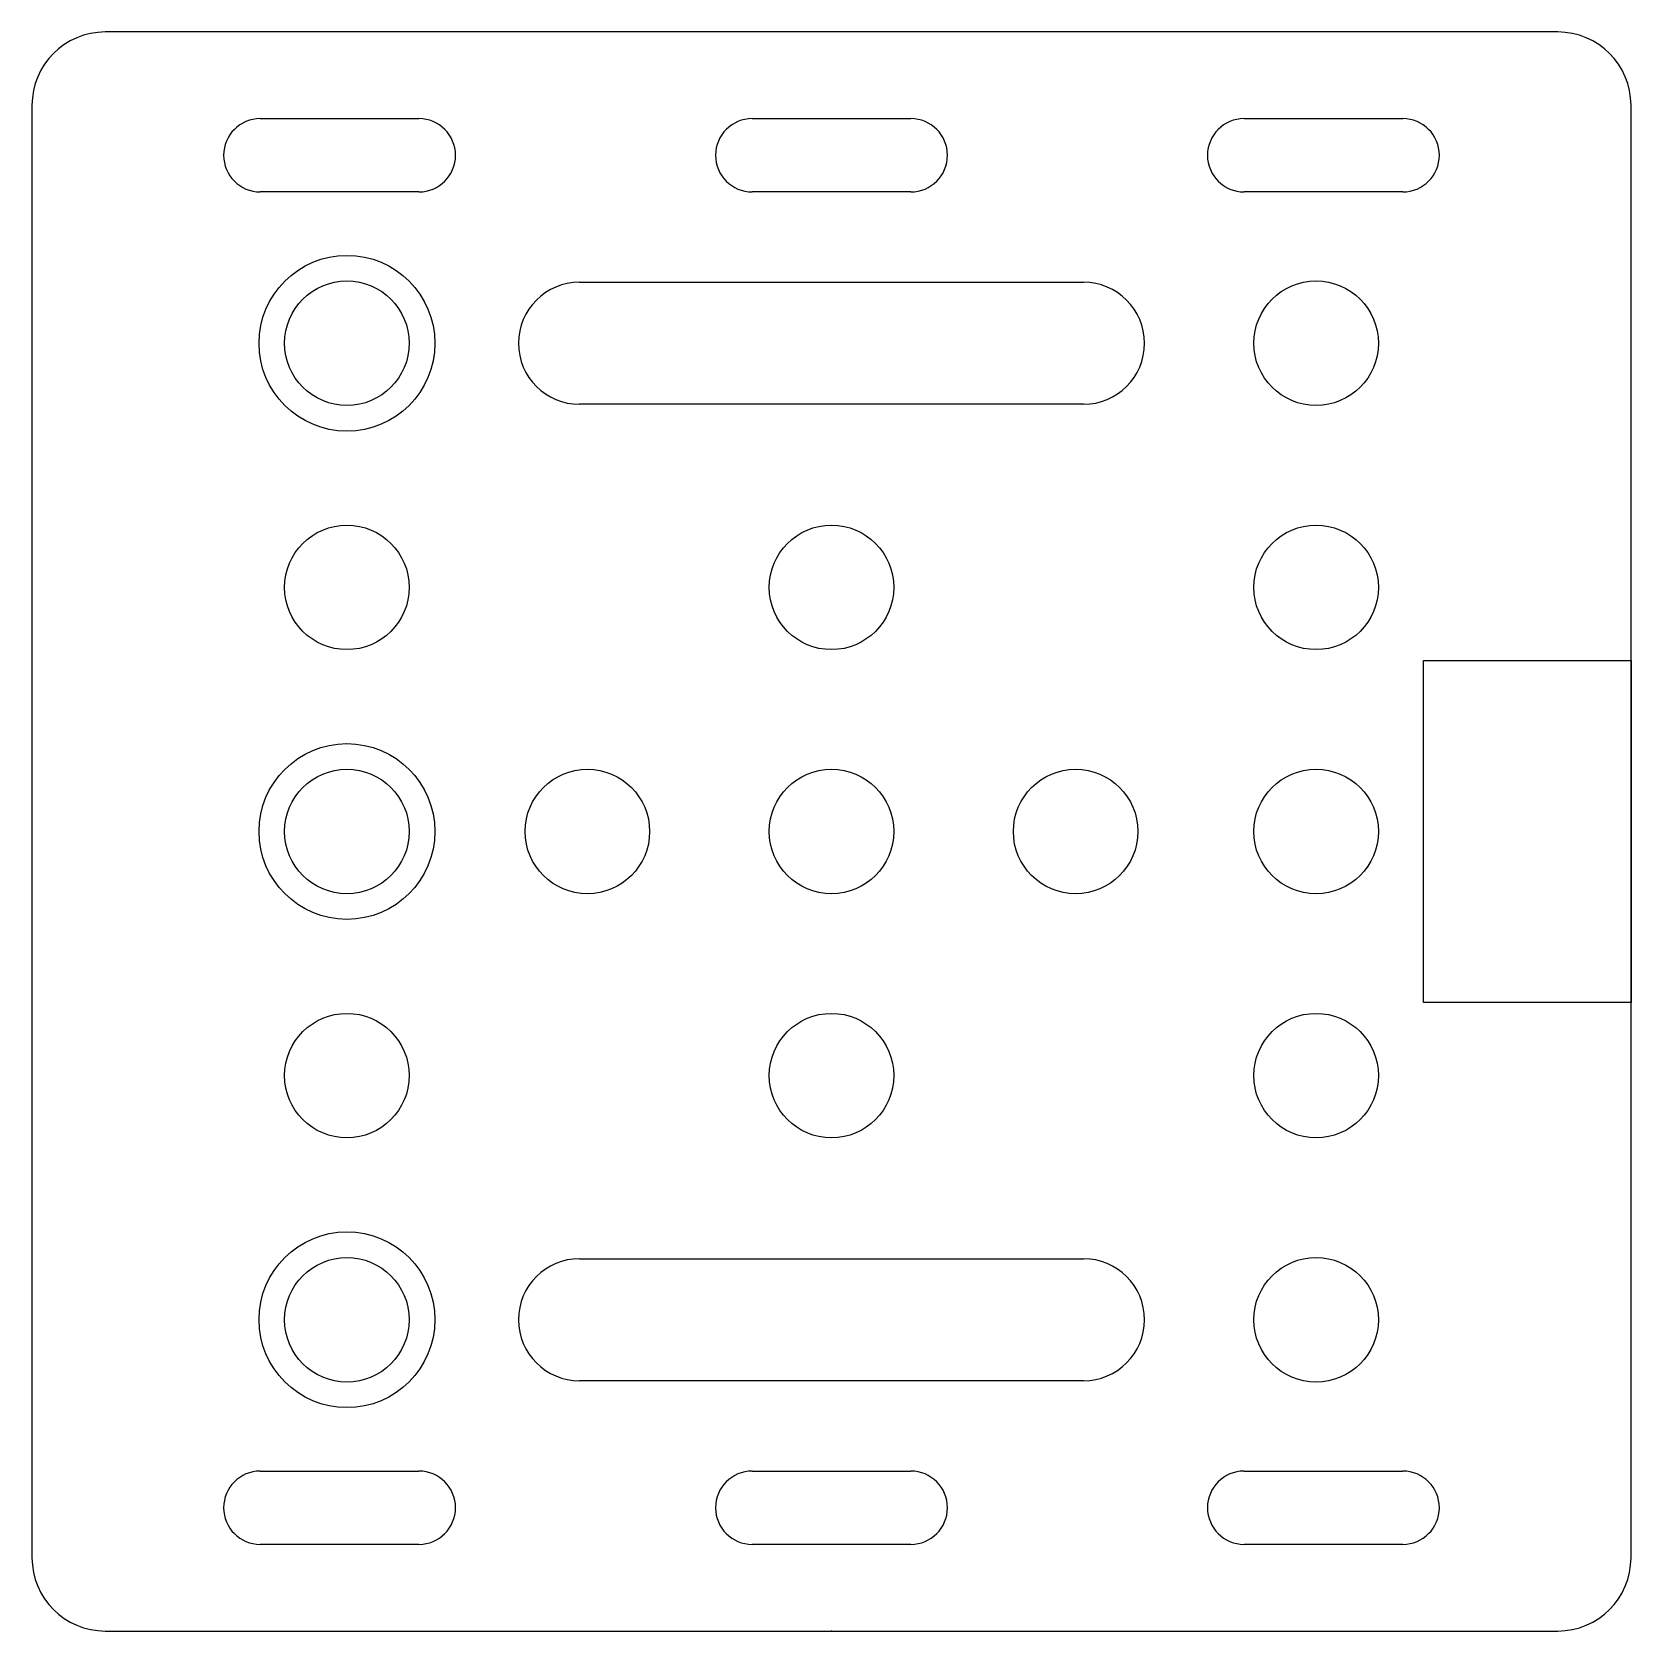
# Model space of a CAD drawing. Header units: centimetres. Extents: x -3.28 to 3.28, y 0 to 6.55.
import ezdxf

# ---------------------------------------------------------------- set-up
doc = ezdxf.new("R2010")
doc.units = ezdxf.units.CM
doc.header["$MEASUREMENT"] = 0
doc.layers.add('V-Slot Gantry Plate 20mm modif v6_Sketch1', color=7, linetype='Continuous')
doc.layers.add('V-Slot Gantry Plate 20mm modif v6_Sketch3', color=7, linetype='Continuous')

msp = doc.modelspace()

# ---------------------------------------------------------------- linework, layer by layer
at = {"layer": 'V-Slot Gantry Plate 20mm modif v6_Sketch1'}
for p, q in [((2.975, 6.55, -3.275), (-2.975, 6.55, -3.275)), ((-3.275, 6.25, -3.275), (-3.275, 0.3, -3.275)), ((3.275, 0.3, -3.275), (3.275, 6.25, -3.275)), ((-2.34, 6.195, -3.275), (-1.69, 6.195, -3.275)), ((-0.325, 6.195, -3.275), (0.325, 6.195, -3.275)), ((1.69, 6.195, -3.275), (2.34, 6.195, -3.275)), ((-1.69, 5.895, -3.275), (-2.34, 5.895, -3.275)), ((0.325, 5.895, -3.275), (-0.325, 5.895, -3.275)), ((2.34, 5.895, -3.275), (1.69, 5.895, -3.275)), ((-1.032, 5.525, -3.275), (1.032, 5.525, -3.275)), ((1.032, 5.025, -3.275), (-1.032, 5.025, -3.275)), ((-1.032, 1.525, -3.275), (1.032, 1.525, -3.275)), ((1.032, 1.025, -3.275), (-1.032, 1.025, -3.275)), ((-2.34, 0.655, -3.275), (-1.69, 0.655, -3.275)), ((-0.325, 0.655, -3.275), (0.325, 0.655, -3.275)), ((1.69, 0.655, -3.275), (2.34, 0.655, -3.275)), ((-1.69, 0.355, -3.275), (-2.34, 0.355, -3.275)), ((0.325, 0.355, -3.275), (-0.325, 0.355, -3.275)), ((2.34, 0.355, -3.275), (1.69, 0.355, -3.275)), ((-2.975, 0, -3.275), (2.975, 0, -3.275))]:
    msp.add_line(p, q, dxfattribs=at)
for centre, radius in [((-1.985, 5.275, -3.275), 0.36), ((-1.985, 5.275, -3.275), 0.36), ((-1.985, 5.275, -3.275), 0.255), ((1.985, 5.275, -3.275), 0.255), ((-1.985, 4.275, -3.275), 0.255), ((0, 4.275, -3.275), 0.255), ((1.985, 4.275, -3.275), 0.255), ((-1.985, 3.275, -3.275), 0.36), ((-1.985, 3.275, -3.275), 0.36), ((-1.985, 3.275, -3.275), 0.255), ((-1, 3.275, -3.275), 0.255), ((0, 3.275, -3.275), 0.255), ((1, 3.275, -3.275), 0.255), ((1.985, 3.275, -3.275), 0.255), ((-1.985, 2.275, -3.275), 0.255), ((0, 2.275, -3.275), 0.255), ((1.985, 2.275, -3.275), 0.255), ((-1.985, 1.275, -3.275), 0.36), ((-1.985, 1.275, -3.275), 0.36), ((-1.985, 1.275, -3.275), 0.255), ((1.985, 1.275, -3.275), 0.255)]:
    msp.add_circle(centre, radius, dxfattribs=at)
for centre, radius, start, end in [((-2.975, 6.25, -3.275), 0.3, 90, 180), ((2.975, 6.25, -3.275), 0.3, 360, 90), ((-2.34, 6.045, -3.275), 0.15, 90, 270), ((-1.69, 6.045, -3.275), 0.15, 270, 90), ((-0.325, 6.045, -3.275), 0.15, 90, 270), ((0.325, 6.045, -3.275), 0.15, 270, 90), ((1.69, 6.045, -3.275), 0.15, 90, 270), ((2.34, 6.045, -3.275), 0.15, 270, 90), ((-1.032, 5.275, -3.275), 0.25, 90, 270), ((1.032, 5.275, -3.275), 0.25, 270, 90), ((-1.032, 1.275, -3.275), 0.25, 90, 270), ((1.032, 1.275, -3.275), 0.25, 270, 90), ((-2.34, 0.505, -3.275), 0.15, 90, 270), ((-1.69, 0.505, -3.275), 0.15, 270, 90), ((-0.325, 0.505, -3.275), 0.15, 90, 270), ((0.325, 0.505, -3.275), 0.15, 270, 90), ((1.69, 0.505, -3.275), 0.15, 90, 270), ((2.34, 0.505, -3.275), 0.15, 270, 90), ((-2.975, 0.3, -3.275), 0.3, 180, 270), ((2.975, 0.3, -3.275), 0.3, 270, 0)]:
    msp.add_arc(centre, radius, start, end, dxfattribs=at)
msp.add_point((0, 0, -3.275), dxfattribs=at)
at = {"layer": 'V-Slot Gantry Plate 20mm modif v6_Sketch3'}
for p, q in [((2.975, 6.55, -3.275), (-2.975, 6.55, -3.275)), ((-3.275, 6.25, -3.275), (-3.275, 0.3, -3.275)), ((3.275, 0.3, -3.275), (3.275, 6.25, -3.275)), ((-2.34, 6.195, -3.275), (-1.69, 6.195, -3.275)), ((-0.325, 6.195, -3.275), (0.325, 6.195, -3.275)), ((1.69, 6.195, -3.275), (2.34, 6.195, -3.275)), ((-1.69, 5.895, -3.275), (-2.34, 5.895, -3.275)), ((0.325, 5.895, -3.275), (-0.325, 5.895, -3.275)), ((2.34, 5.895, -3.275), (1.69, 5.895, -3.275)), ((-1.032, 5.525, -3.275), (1.032, 5.525, -3.275)), ((1.032, 5.025, -3.275), (-1.032, 5.025, -3.275)), ((2.425, 2.575, -3.275), (2.425, 3.975, -3.275)), ((2.425, 3.975, -3.275), (3.275, 3.975, -3.275)), ((3.275, 3.975, -3.275), (3.275, 2.575, -3.275)), ((3.275, 2.575, -3.275), (2.425, 2.575, -3.275)), ((-1.032, 1.525, -3.275), (1.032, 1.525, -3.275)), ((1.032, 1.025, -3.275), (-1.032, 1.025, -3.275)), ((-2.34, 0.655, -3.275), (-1.69, 0.655, -3.275)), ((-0.325, 0.655, -3.275), (0.325, 0.655, -3.275)), ((1.69, 0.655, -3.275), (2.34, 0.655, -3.275)), ((-1.69, 0.355, -3.275), (-2.34, 0.355, -3.275)), ((0.325, 0.355, -3.275), (-0.325, 0.355, -3.275)), ((2.34, 0.355, -3.275), (1.69, 0.355, -3.275)), ((-2.975, 0, -3.275), (2.975, 0, -3.275))]:
    msp.add_line(p, q, dxfattribs=at)
for centre in [(-1.985, 5.275, -3.275), (1.985, 5.275, -3.275), (-1.985, 4.275, -3.275), (0, 4.275, -3.275), (1.985, 4.275, -3.275), (-1.985, 3.275, -3.275), (-1, 3.275, -3.275), (0, 3.275, -3.275), (1, 3.275, -3.275), (1.985, 3.275, -3.275), (-1.985, 2.275, -3.275), (0, 2.275, -3.275), (1.985, 2.275, -3.275), (-1.985, 1.275, -3.275), (1.985, 1.275, -3.275)]:
    msp.add_circle(centre, 0.255, dxfattribs=at)
for centre, radius, start, end in [((-2.975, 6.25, -3.275), 0.3, 90, 180), ((2.975, 6.25, -3.275), 0.3, 360, 90), ((-2.34, 6.045, -3.275), 0.15, 90, 270), ((-1.69, 6.045, -3.275), 0.15, 270, 90), ((-0.325, 6.045, -3.275), 0.15, 90, 270), ((0.325, 6.045, -3.275), 0.15, 270, 90), ((1.69, 6.045, -3.275), 0.15, 90, 270), ((2.34, 6.045, -3.275), 0.15, 270, 90), ((-1.032, 5.275, -3.275), 0.25, 90, 270), ((1.032, 5.275, -3.275), 0.25, 270, 90), ((-1.032, 1.275, -3.275), 0.25, 90, 270), ((1.032, 1.275, -3.275), 0.25, 270, 90), ((-2.34, 0.505, -3.275), 0.15, 90, 270), ((-1.69, 0.505, -3.275), 0.15, 270, 90), ((-0.325, 0.505, -3.275), 0.15, 90, 270), ((0.325, 0.505, -3.275), 0.15, 270, 90), ((1.69, 0.505, -3.275), 0.15, 90, 270), ((2.34, 0.505, -3.275), 0.15, 270, 90), ((-2.975, 0.3, -3.275), 0.3, 180, 270), ((2.975, 0.3, -3.275), 0.3, 270, 0)]:
    msp.add_arc(centre, radius, start, end, dxfattribs=at)
msp.add_point((0, 0, -3.275), dxfattribs=at)

doc.saveas('drawing.dxf')
